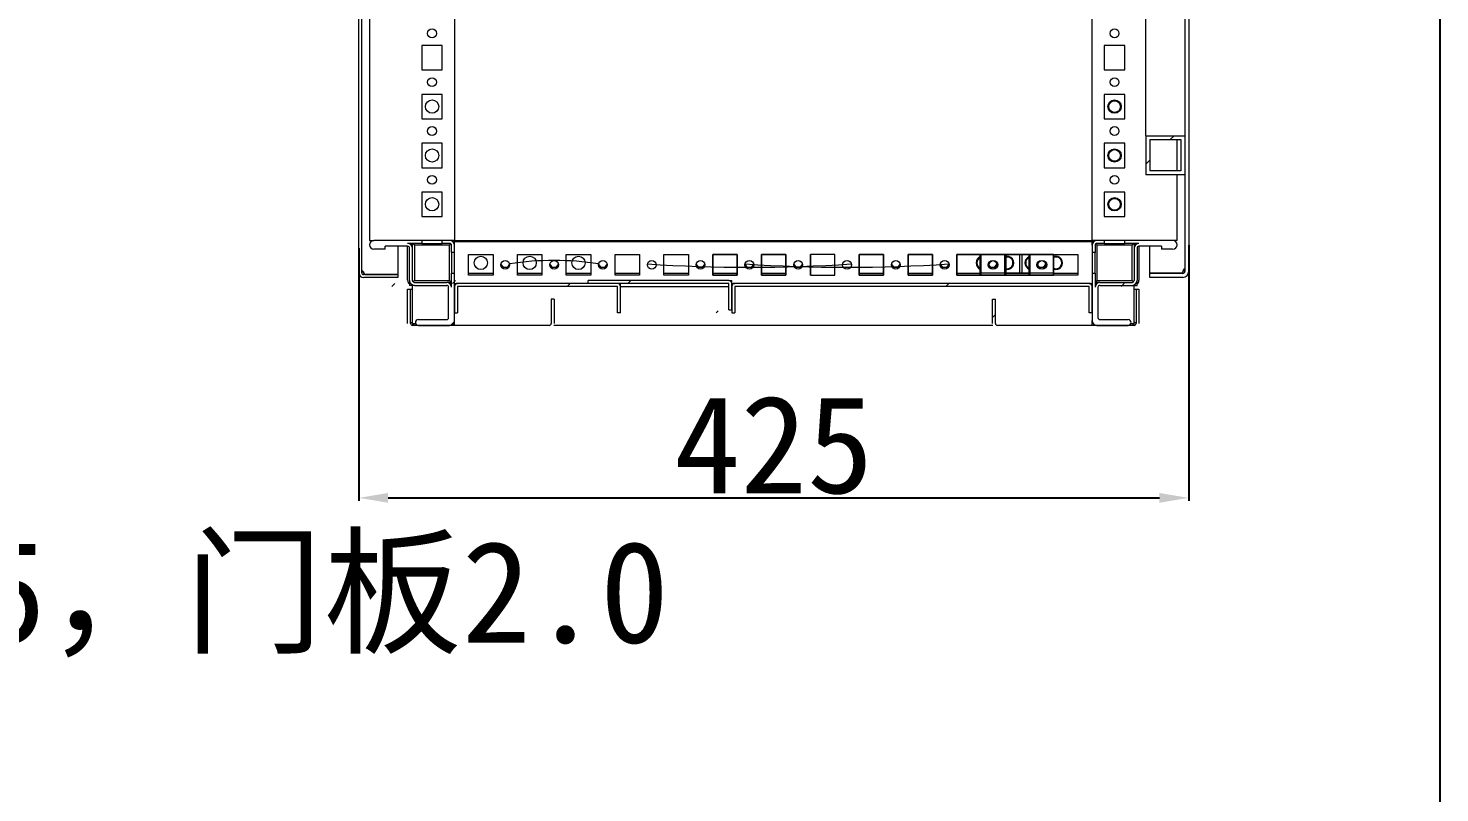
# Model space of a CAD drawing. Header units: millimetres. Extents: x 6893 to 19543, y -3475 to 6590.
# Drawn here: x 12563 to 13285, y -1901 to -1509 of the extents above; entities that cross this region are included whole.
import ezdxf

# ---------------------------------------------------------------- set-up
doc = ezdxf.new("R2010")
doc.units = ezdxf.units.MM
doc.linetypes.add('ACAD_ISO04W100', pattern=[30, 24, -3, 0, -3])
doc.layers.add('shixian', color=7, linetype='Continuous')
doc.layers.add('xuxian1', color=6, linetype='ACAD_ISO04W100')
doc.layers.add('注释层', color=3, linetype='Continuous', lineweight=0)
doc.layers.add('轮廓层', color=7, linetype='Continuous', lineweight=30)
doc.styles.get("Standard").update_dxf_attribs({"font": ''})
doc.styles.get('Standard').set_extended_font_data('SimSun')
doc.dimstyles.new('50#', dxfattribs={"dimtxt": 50, "dimasz": 15, "dimexe": 1.5, "dimexo": 3, "dimgap": 2, "dimtad": 1, "dimtoh": 1, "dimzin": 12, "dimdsep": 46, "dimtxsty": 'Standard', "dimcen": 20, "dimclrd": 3, "dimclre": 3, "dimclrt": 7, "dimadec": 0, "dimazin": 3, "dimtfac": 1, "dimtmove": 0, "dimatfit": 3, "dimfxl": 1, "dimarcsym": 0})
pattern_1 = [(45, (7457.315, -3125.73), (-44.9013, 44.9013), [])]

# ---------------------------------------------------------------- blocks, each defined once
blk = doc.blocks.new('图框1')
at = {"layer": 'xuxian1', "linetype": 'ByBlock'}
blk.add_line((333.583, 247.158), (333.583, 52.158), dxfattribs=at)
blk = doc.blocks.new('*D228')
at = {"layer": 'Defpoints', "color": 0, "transparency": 16777216}
for p in [(13156.97, -1617.52), (12731.97, -1619.12), (13156.97, -1749.87)]:
    blk.add_point(p, dxfattribs=at)
at = {"layer": '轮廓层', "color": 3, "lineweight": -2, "transparency": 16777216}
for p, q in [((12731.97, -1622.12), (12731.97, -1751.37)), ((13156.97, -1620.52), (13156.97, -1751.37)), ((12746.97, -1749.87), (13141.97, -1749.87))]:
    blk.add_line(p, q, dxfattribs=at)
at = {"layer": '轮廓层', "color": 3, "transparency": 16777216}
for points in [[(12746.97, -1747.37), (12746.97, -1752.37), (12731.97, -1749.87)], [(13141.97, -1752.37), (13141.97, -1747.37), (13156.97, -1749.87)]]:
    blk.add_solid(points, dxfattribs=at)
at = {"layer": '轮廓层', "color": 7, "transparency": 16777216, "insert": (12944.47, -1722.87), "char_height": 50, "attachment_point": 5}
blk.add_mtext('425', dxfattribs=at)

msp = doc.modelspace()

# ---------------------------------------------------------------- hatches: boundary and pattern name
at = {"linetype": 'Continuous', "lineweight": 0}
h = msp.add_hatch(dxfattribs=at)
h.set_pattern_fill('ANSI31', scale=20, style=0)
h.set_pattern_definition(pattern_1)
h.paths.add_polyline_path([(13154.9691, -1564.49), (13134.9691, -1564.49), (13134.9691, -1584.49), (13154.9691, -1584.49)], flags=0)
h.paths.add_polyline_path([(13136.9691, -1582.49), (13136.9691, -1566.49), (13152.9691, -1566.49), (13152.9691, -1582.49)], flags=0)
h = msp.add_hatch(dxfattribs=at)
h.set_pattern_fill('ANSI31', scale=20, style=0)
h.set_pattern_definition([(45, (7632.815, -3125.73), (-44.9013, 44.9013), [])])
edge = h.paths.add_edge_path(flags=0)
edge.add_arc((12762.4691, -1660.09), 1.5, 90, 270)
edge.add_line((12762.4691, -1661.59), (12778.4691, -1661.59))
edge.add_arc((12778.4691, -1659.09), 2.5, 270, 360)
edge.add_line((12780.9691, -1659.09), (12780.9691, -1634.84))
edge.add_line((12780.9691, -1634.84), (12779.4691, -1634.84))
edge.add_line((12779.4691, -1634.84), (12779.4691, -1642.09))
edge.add_arc((12776.9691, -1642.09), 2.5, 0, 90)
edge.add_line((12776.9691, -1639.59), (12760.4691, -1639.59))
edge.add_arc((12760.4691, -1638.59), 1, 180, 270, ccw=False)
edge.add_line((12759.4691, -1638.59), (12759.4691, -1622.09))
edge.add_arc((12756.9691, -1622.09), 2.5, 0, 90)
edge.add_line((12756.9691, -1619.59), (12764.2191, -1619.59))
edge.add_line((12764.2191, -1619.59), (12764.2191, -1618.09))
edge.add_line((12764.2191, -1618.09), (12739.7201, -1618.09))
edge.add_arc((12739.7201, -1620.34), 2.25, 90, 270)
edge.add_line((12739.7201, -1622.59), (12745.4691, -1622.59))
edge.add_line((12745.4691, -1622.59), (12745.4691, -1621.09))
edge.add_line((12745.4691, -1621.09), (12756.9691, -1621.09))
edge.add_arc((12756.9691, -1622.09), 1, 0, 90, ccw=False)
edge.add_line((12757.9691, -1622.09), (12757.9691, -1638.59))
edge.add_arc((12760.4691, -1638.59), 2.5, 180, 270)
edge.add_line((12760.4691, -1641.09), (12776.9691, -1641.09))
edge.add_arc((12776.9691, -1642.09), 1, 0, 90, ccw=False)
edge.add_line((12777.9691, -1642.09), (12777.9691, -1657.59))
edge.add_arc((12776.9691, -1657.59), 1, 270, 360, ccw=False)
edge.add_line((12776.9691, -1658.59), (12762.4691, -1658.59))
h = msp.add_hatch(dxfattribs=at)
h.set_pattern_fill('ANSI31', scale=20, style=0)
h.set_pattern_definition([(45, (7582.815, -3125.73), (-44.9013, 44.9013), [])])
edge = h.paths.add_edge_path(flags=0)
edge.add_line((12730.9691, -1641.6), (12730.9691, -1655.09))
edge.add_line((12730.9691, -1655.09), (12732.4691, -1655.09))
edge.add_line((12732.4691, -1655.09), (12732.4691, -1641.6))
edge.add_arc((12732.4791, -1641.6), 0.01, 90, 180, ccw=False)
edge.add_line((12732.4791, -1641.59), (12914.4591, -1641.59))
edge.add_arc((12914.4591, -1641.6), 0.01, 0, 90, ccw=False)
edge.add_line((12914.4691, -1641.6), (12914.4691, -1655.09))
edge.add_line((12914.4691, -1655.09), (12915.9691, -1655.09))
edge.add_line((12915.9691, -1655.09), (12915.9691, -1641.6))
edge.add_arc((12914.4591, -1641.6), 1.51, 0, 90)
edge.add_line((12914.4591, -1640.09), (12732.4791, -1640.09))
edge.add_arc((12732.4791, -1641.6), 1.51, 90, 180)
h = msp.add_hatch(dxfattribs=at)
h.set_pattern_fill('ANSI31', scale=20, style=0)
h.set_pattern_definition([(45, (7432.815, -3125.73), (-44.9013, 44.9013), [])])
edge = h.paths.add_edge_path(flags=0)
edge.add_line((12749.4691, -1638.59), (12749.4691, -1640.09))
edge.add_line((12749.4691, -1640.09), (12896.4591, -1640.09))
edge.add_arc((12896.4591, -1640.1), 0.01, 0, 90, ccw=False)
edge.add_line((12896.4691, -1640.1), (12896.4691, -1653.59))
edge.add_line((12896.4691, -1653.59), (12897.9691, -1653.59))
edge.add_line((12897.9691, -1653.59), (12897.9691, -1640.1))
edge.add_arc((12896.4591, -1640.1), 1.51, 0, 90)
edge.add_line((12896.4591, -1638.59), (12749.4691, -1638.59))
h = msp.add_hatch(dxfattribs=at)
h.set_pattern_fill('ANSI31', scale=20, style=0)
h.set_pattern_definition([(45, (7507.315, -3125.73), (-44.9013, 44.9013), [])])
edge = h.paths.add_edge_path(flags=0)
edge.add_line((12972.4691, -1641.6), (12972.4691, -1655.09))
edge.add_line((12972.4691, -1655.09), (12973.9691, -1655.09))
edge.add_line((12973.9691, -1655.09), (12973.9691, -1641.6))
edge.add_arc((12973.9791, -1641.6), 0.01, 90, 180, ccw=False)
edge.add_line((12973.9791, -1641.59), (13155.9591, -1641.59))
edge.add_arc((13155.9591, -1641.6), 0.01, 0, 90, ccw=False)
edge.add_line((13155.9691, -1641.6), (13155.9691, -1655.09))
edge.add_line((13155.9691, -1655.09), (13157.4691, -1655.09))
edge.add_line((13157.4691, -1655.09), (13157.4691, -1641.6))
edge.add_arc((13155.9591, -1641.6), 1.51, 0, 90)
edge.add_line((13155.9591, -1640.09), (12973.9791, -1640.09))
edge.add_arc((12973.9791, -1641.6), 1.51, 90, 180)
h = msp.add_hatch(dxfattribs=at)
h.set_pattern_fill('ANSI31', scale=20, style=0)
h.set_pattern_definition(pattern_1)
edge = h.paths.add_edge_path(flags=0)
edge.add_line((13131.4691, -1643.09), (13129.9691, -1643.09))
edge.add_line((13129.9691, -1643.09), (13129.9691, -1660.59))
edge.add_arc((13128.9691, -1660.59), 1, 270, 360, ccw=False)
edge.add_line((13128.9691, -1661.59), (13058.9691, -1661.59))
edge.add_arc((13058.9691, -1660.59), 1, 180, 270, ccw=False)
edge.add_line((13057.9691, -1660.59), (13057.9691, -1648.09))
edge.add_line((13057.9691, -1648.09), (13056.4691, -1648.09))
edge.add_line((13056.4691, -1648.09), (13056.4691, -1660.59))
edge.add_arc((13058.9691, -1660.59), 2.5, 180, 270)
edge.add_line((13058.9691, -1663.09), (13128.9691, -1663.09))
edge.add_arc((13128.9691, -1660.59), 2.5, 270, 360)
edge.add_line((13131.4691, -1660.59), (13131.4691, -1643.09))

# ---------------------------------------------------------------- linework, layer by layer
at = {"color": 7, "linetype": 'Continuous', "lineweight": 15}
for p, q in [((12731.9691, -1634.5901), (12731.9691, -164.59)), ((12733.4691, -1634.5901), (12733.4691, -164.59)), ((13154.9691, -164.99), (13154.9691, -1633.9901)), ((13156.9691, -164.99), (13156.9691, -1633.9901)), ((12780.9691, -206.09), (12780.9691, -1618.0901)), ((13107.4691, -1618.0901), (13107.4691, -206.09)), ((13134.9691, -1564.49), (13134.9691, -234.49)), ((12737.4701, -1484.09), (12737.4701, -1618.0901)), ((12774.7191, -1518.34), (12764.2191, -1518.34)), ((12764.2191, -1518.34), (12764.2191, -1530.8401)), ((12774.7191, -1530.8401), (12774.7191, -1518.34)), ((13124.2191, -1518.34), (13113.7191, -1518.34)), ((13113.7191, -1518.34), (13113.7191, -1530.8401)), ((13124.2191, -1530.8401), (13124.2191, -1518.34)), ((12764.2191, -1530.8401), (12774.7191, -1530.8401)), ((13113.7191, -1530.8401), (13124.2191, -1530.8401)), ((12774.7191, -1543.34), (12764.2191, -1543.34)), ((12764.2191, -1543.34), (12764.2191, -1555.84)), ((12774.7191, -1555.84), (12774.7191, -1543.34)), ((13124.2191, -1543.34), (13113.7191, -1543.34)), ((13113.7191, -1543.34), (13113.7191, -1555.84)), ((13124.2191, -1555.84), (13124.2191, -1543.34)), ((12764.2191, -1555.84), (12774.7191, -1555.84)), ((13113.7191, -1555.84), (13124.2191, -1555.84)), ((12774.7191, -1568.3401), (12764.2191, -1568.3401)), ((12764.2191, -1568.3401), (12764.2191, -1580.84)), ((12774.7191, -1580.84), (12774.7191, -1568.3401)), ((13124.2191, -1568.3401), (13113.7191, -1568.3401)), ((13113.7191, -1568.3401), (13113.7191, -1580.84)), ((13124.2191, -1580.84), (13124.2191, -1568.3401)), ((13134.9691, -1564.49), (13134.9691, -1584.4901)), ((13134.9691, -1564.49), (13154.9691, -1564.49)), ((13136.9691, -1566.4901), (13152.9691, -1566.4901)), ((13136.9691, -1566.4901), (13136.9691, -1582.49)), ((13150.9681, -1582.49), (13150.9681, -1566.4901)), ((13152.9691, -1566.4901), (13152.9691, -1582.49)), ((13154.9691, -1564.49), (13154.9691, -1584.4901)), ((12764.2191, -1580.84), (12774.7191, -1580.84)), ((13113.7191, -1580.84), (13124.2191, -1580.84)), ((13152.9691, -1582.49), (13136.9691, -1582.49)), ((13154.9691, -1584.4901), (13134.9691, -1584.4901)), ((13150.9681, -1618.0901), (13150.9681, -1584.4901)), ((12774.7191, -1593.3401), (12764.2191, -1593.3401)), ((12764.2191, -1593.3401), (12764.2191, -1605.84)), ((12774.7191, -1605.84), (12774.7191, -1593.3401)), ((13124.2191, -1593.3401), (13113.7191, -1593.3401)), ((13113.7191, -1593.3401), (13113.7191, -1605.84)), ((13124.2191, -1605.84), (13124.2191, -1593.3401)), ((12764.2191, -1605.84), (12774.7191, -1605.84)), ((13113.7191, -1605.84), (13124.2191, -1605.84)), ((12737.4701, -1618.0901), (12739.7201, -1618.0901)), ((12764.2191, -1618.0901), (12739.7201, -1618.0901)), ((12764.2191, -1618.0901), (12764.2191, -1619.5901)), ((12774.7191, -1618.0901), (12764.2191, -1618.0901)), ((12774.7191, -1619.5901), (12774.7191, -1618.0901)), ((12778.4691, -1618.0901), (12774.7191, -1618.0901)), ((12780.9691, -1618.0901), (12778.4691, -1618.0901)), ((12780.9691, -1618.0901), (12780.9691, -1618.59)), ((12780.9691, -1618.0901), (13107.4691, -1618.0901)), ((12780.9691, -1620.59), (12780.9691, -1618.59)), ((12780.9691, -1618.59), (13107.4691, -1618.59)), ((13107.4691, -1618.0901), (13107.4691, -1618.59)), ((13109.9691, -1618.0901), (13107.4691, -1618.0901)), ((13107.4691, -1620.59), (13107.4691, -1618.59)), ((13113.7191, -1618.0901), (13109.9691, -1618.0901)), ((13113.7191, -1618.0901), (13113.7191, -1619.5901)), ((13124.2191, -1618.0901), (13113.7191, -1618.0901)), ((13124.2191, -1619.5901), (13124.2191, -1618.0901)), ((13148.718, -1618.0901), (13124.2191, -1618.0901)), ((13150.9681, -1618.0901), (13148.718, -1618.0901)), ((12745.4691, -1622.5901), (12739.7201, -1622.5901)), ((12756.9691, -1621.0901), (12745.4691, -1621.0901)), ((12745.4691, -1622.5901), (12745.4691, -1621.0901)), ((12751.9691, -1621.0901), (12751.9691, -1634.4832)), ((12764.2191, -1619.5901), (12756.9691, -1619.5901)), ((12756.9691, -1638.4833), (12756.9691, -1621.0901)), ((12757.9691, -1619.5901), (12757.9691, -1619.7988)), ((12757.9691, -1638.59), (12757.9691, -1622.09)), ((12759.4691, -1622.09), (12759.4691, -1619.5901)), ((12760.4691, -1620.59), (12759.4691, -1619.5901)), ((12759.4691, -1638.59), (12759.4691, -1622.09)), ((12760.4691, -1620.59), (12760.4691, -1638.59)), ((12778.4691, -1620.59), (12760.4691, -1620.59)), ((12764.2191, -1619.5901), (12774.7191, -1619.5901)), ((12778.4691, -1619.5901), (12774.7191, -1619.5901)), ((12779.1762, -1619.883), (12778.4691, -1620.59)), ((12778.4691, -1638.59), (12778.4691, -1620.59)), ((12779.4691, -1624.3401), (12779.4691, -1620.59)), ((12780.9691, -1624.3401), (12779.4691, -1624.3401)), ((12779.4691, -1624.3401), (12779.4691, -1634.84)), ((12780.9691, -1624.3401), (12780.9691, -1620.59)), ((12780.9691, -1634.84), (12780.9691, -1624.3401)), ((12788.2191, -1625.34), (12800.7191, -1625.34)), ((12788.2191, -1635.8401), (12788.2191, -1625.34)), ((12800.7191, -1625.34), (12800.7191, -1635.8401)), ((12813.2191, -1625.34), (12825.7191, -1625.34)), ((12813.2191, -1635.8401), (12813.2191, -1625.34)), ((12813.2191, -1625.34), (12825.7191, -1625.34)), ((12813.2191, -1635.8401), (12813.2191, -1625.34)), ((12813.2191, -1625.34), (12825.7191, -1625.34)), ((12813.2191, -1635.8401), (12813.2191, -1625.34)), ((12813.2191, -1625.34), (12825.7191, -1625.34)), ((12813.2191, -1635.8401), (12813.2191, -1625.34)), ((12813.2191, -1625.34), (12825.7191, -1625.34)), ((12813.2191, -1635.8401), (12813.2191, -1625.34)), ((12825.7191, -1625.34), (12825.7191, -1635.8401)), ((12825.7191, -1625.34), (12825.7191, -1635.8401)), ((12825.7191, -1625.34), (12825.7191, -1635.8401)), ((12825.7191, -1625.34), (12825.7191, -1635.8401)), ((12825.7191, -1625.34), (12825.7191, -1635.8401)), ((12838.2191, -1625.34), (12850.7191, -1625.34)), ((12838.2191, -1635.8401), (12838.2191, -1625.34)), ((12838.2191, -1625.34), (12850.7191, -1625.34)), ((12838.2191, -1635.8401), (12838.2191, -1625.34)), ((12838.2191, -1625.34), (12850.7191, -1625.34)), ((12838.2191, -1635.8401), (12838.2191, -1625.34)), ((12838.2191, -1625.34), (12850.7191, -1625.34)), ((12838.2191, -1635.8401), (12838.2191, -1625.34)), ((12838.2191, -1625.34), (12850.7191, -1625.34)), ((12838.2191, -1635.8401), (12838.2191, -1625.34)), ((12850.7191, -1625.34), (12850.7191, -1635.8401)), ((12850.7191, -1625.34), (12850.7191, -1635.8401)), ((12850.7191, -1625.34), (12850.7191, -1635.8401)), ((12850.7191, -1625.34), (12850.7191, -1635.8401)), ((12850.7191, -1625.34), (12850.7191, -1635.8401)), ((12863.2191, -1625.34), (12875.7191, -1625.34)), ((12863.2191, -1635.8401), (12863.2191, -1625.34)), ((12875.7191, -1625.34), (12875.7191, -1635.8401)), ((12888.2191, -1625.34), (12900.7191, -1625.34)), ((12888.2191, -1635.8401), (12888.2191, -1625.34)), ((12900.7191, -1625.34), (12900.7191, -1635.8401)), ((12913.2191, -1625.34), (12925.7191, -1625.34)), ((12913.2191, -1635.8401), (12913.2191, -1625.34)), ((12913.2191, -1625.34), (12925.7191, -1625.34)), ((12913.2191, -1635.8401), (12913.2191, -1625.34)), ((12913.2191, -1625.3401), (12913.2191, -1635.8401)), ((12925.7191, -1625.3401), (12913.2191, -1625.3401)), ((12913.2191, -1625.3401), (12913.2191, -1635.8401)), ((12925.7191, -1625.3401), (12913.2191, -1625.3401)), ((12913.2191, -1625.3401), (12913.2191, -1635.8401)), ((12925.7191, -1625.3401), (12913.2191, -1625.3401)), ((12925.7191, -1625.34), (12925.7191, -1635.8401)), ((12925.7191, -1625.34), (12925.7191, -1635.8401)), ((12925.7191, -1625.34), (12925.7191, -1635.8401)), ((12925.7191, -1635.8401), (12925.7191, -1625.3401)), ((12925.7191, -1635.8401), (12925.7191, -1625.3401)), ((12925.7191, -1635.8401), (12925.7191, -1625.3401)), ((12938.2191, -1625.34), (12950.7191, -1625.34)), ((12938.2191, -1635.8401), (12938.2191, -1625.34)), ((12938.2191, -1635.8401), (12938.2191, -1625.34)), ((12938.2191, -1625.3401), (12938.2191, -1635.8401)), ((12950.7191, -1625.3401), (12938.2191, -1625.3401)), ((12950.7191, -1625.34), (12950.7191, -1635.8401)), ((12950.7191, -1635.8401), (12950.7191, -1625.3401)), ((12963.2191, -1635.8401), (12963.2191, -1625.34)), ((12963.2191, -1625.3401), (12963.2191, -1635.8401)), ((12975.7191, -1625.3401), (12963.2191, -1625.3401)), ((12963.2191, -1625.3401), (12963.2191, -1635.8401)), ((12975.7191, -1625.3401), (12963.2191, -1625.3401)), ((12975.7191, -1635.8401), (12975.7191, -1625.3401)), ((12975.7191, -1635.8401), (12975.7191, -1625.3401)), ((12988.2191, -1625.34), (13000.7191, -1625.34)), ((12988.2191, -1635.8401), (12988.2191, -1625.34)), ((12988.2191, -1625.3401), (12988.2191, -1635.8401)), ((13000.7191, -1625.3401), (12988.2191, -1625.3401)), ((12988.2191, -1625.3401), (12988.2191, -1635.8401)), ((13000.7191, -1625.3401), (12988.2191, -1625.3401)), ((12988.2191, -1625.3401), (12988.2191, -1635.8401)), ((13000.7191, -1625.3401), (12988.2191, -1625.3401)), ((12988.2191, -1625.3401), (12988.2191, -1635.8401)), ((13000.7191, -1625.3401), (12988.2191, -1625.3401)), ((13000.7191, -1625.34), (13000.7191, -1635.8401)), ((13000.7191, -1625.34), (13000.7191, -1635.8401)), ((13000.7191, -1635.8401), (13000.7191, -1625.3401)), ((13000.7191, -1635.8401), (13000.7191, -1625.3401)), ((13000.7191, -1635.8401), (13000.7191, -1625.3401)), ((13000.7191, -1635.8401), (13000.7191, -1625.3401)), ((13013.2191, -1625.34), (13025.7191, -1625.34)), ((13013.2191, -1635.8401), (13013.2191, -1625.34)), ((13013.2191, -1625.3401), (13013.2191, -1635.8401)), ((13025.7191, -1625.3401), (13013.2191, -1625.3401)), ((13013.2191, -1625.3401), (13013.2191, -1635.8401)), ((13025.7191, -1625.3401), (13013.2191, -1625.3401)), ((13013.2191, -1625.3401), (13013.2191, -1635.8401)), ((13025.7191, -1625.3401), (13013.2191, -1625.3401)), ((13025.7191, -1625.34), (13025.7191, -1635.8401)), ((13025.7191, -1625.34), (13025.7191, -1635.8401)), ((13025.7191, -1635.8401), (13025.7191, -1625.3401)), ((13025.7191, -1635.8401), (13025.7191, -1625.3401)), ((13025.7191, -1635.8401), (13025.7191, -1625.3401)), ((13038.2191, -1625.34), (13050.2191, -1625.34)), ((13038.2191, -1635.8401), (13038.2191, -1625.34)), ((13038.2191, -1635.8401), (13038.2191, -1625.34)), ((13038.2191, -1625.3401), (13038.2191, -1635.8401)), ((13050.7191, -1625.3401), (13038.2191, -1625.3401)), ((13038.2191, -1625.3401), (13038.2191, -1635.8401)), ((13050.2191, -1625.3401), (13038.2191, -1625.3401)), ((13038.2191, -1625.3401), (13038.2191, -1635.8401)), ((13050.7191, -1625.3401), (13038.2191, -1625.3401)), ((13038.2191, -1625.3401), (13038.2191, -1635.8401)), ((13050.2191, -1625.3401), (13038.2191, -1625.3401)), ((13050.2191, -1625.34), (13050.2191, -1635.8401)), ((13087.7191, -1625.34), (13050.2191, -1625.34)), ((13050.2191, -1625.34), (13050.2191, -1635.8401)), ((13050.2191, -1635.8401), (13050.2191, -1625.3401)), ((13050.2191, -1635.8401), (13050.2191, -1625.3401)), ((13050.2191, -1635.8401), (13050.2191, -1625.3401)), ((13050.2191, -1625.3401), (13087.7191, -1625.3401)), ((13050.7191, -1635.8401), (13050.7191, -1625.3401)), ((13050.7191, -1635.8401), (13050.7191, -1625.3401)), ((13050.7191, -1635.8401), (13050.7191, -1625.3401)), ((13062.7191, -1625.34), (13075.2191, -1625.34)), ((13062.7191, -1635.8401), (13062.7191, -1625.34)), ((13062.7191, -1625.34), (13075.2191, -1625.34)), ((13062.7191, -1635.8401), (13062.7191, -1625.34)), ((13062.7191, -1625.3401), (13062.7191, -1635.8401)), ((13062.7191, -1625.3401), (13062.7191, -1635.8401)), ((13075.2191, -1625.3401), (13062.7191, -1625.3401)), ((13062.7191, -1625.3401), (13062.7191, -1635.8401)), ((13062.7191, -1625.3401), (13062.7191, -1635.8401)), ((13075.2191, -1625.3401), (13062.7191, -1625.3401)), ((13063.2191, -1625.3401), (13063.2191, -1635.8401)), ((13075.7191, -1625.3401), (13063.2191, -1625.3401)), ((13070.4691, -1634.84), (13070.4691, -1625.34)), ((13071.4691, -1625.34), (13071.4691, -1634.84)), ((13075.2191, -1625.34), (13075.2191, -1635.8401)), ((13075.2191, -1625.34), (13075.2191, -1635.8401)), ((13075.2191, -1635.8401), (13075.2191, -1625.3401)), ((13075.2191, -1635.8401), (13075.2191, -1625.3401)), ((13075.7191, -1635.8401), (13075.7191, -1625.3401)), ((13087.7191, -1625.34), (13100.2191, -1625.34)), ((13087.7191, -1635.8401), (13087.7191, -1625.34)), ((13087.7191, -1635.8401), (13087.7191, -1625.34)), ((13087.7191, -1625.3401), (13087.7191, -1635.8401)), ((13087.7191, -1625.3401), (13087.7191, -1635.8401)), ((13100.2191, -1625.34), (13100.2191, -1635.8401)), ((13107.4691, -1620.59), (13107.4691, -1624.3401)), ((13108.9691, -1624.3401), (13107.4691, -1624.3401)), ((13107.4691, -1624.3401), (13107.4691, -1634.84)), ((13108.9691, -1620.59), (13108.9691, -1624.3401)), ((13108.9691, -1634.84), (13108.9691, -1624.3401)), ((13109.9691, -1620.59), (13109.262, -1619.883)), ((13113.7191, -1619.5901), (13109.9691, -1619.5901)), ((13127.9691, -1620.59), (13109.9691, -1620.59)), ((13109.9691, -1620.59), (13109.9691, -1638.59)), ((13113.7191, -1619.5901), (13124.2191, -1619.5901)), ((13131.4691, -1619.5901), (13124.2191, -1619.5901)), ((13128.9691, -1619.5901), (13127.9691, -1620.59)), ((13127.9691, -1638.59), (13127.9691, -1620.59)), ((13128.9691, -1619.5901), (13128.9691, -1622.09)), ((13128.9691, -1622.09), (13128.9691, -1638.59)), ((13130.4691, -1619.7988), (13130.4691, -1619.5901)), ((13130.4691, -1622.09), (13130.4691, -1638.59)), ((13142.9691, -1621.0901), (13131.4691, -1621.0901)), ((13131.4691, -1621.0901), (13131.4691, -1638.4833)), ((13136.9691, -1633.8833), (13136.9691, -1621.0901)), ((13142.9691, -1621.0901), (13142.9691, -1622.5901)), ((13148.718, -1622.5901), (13142.9691, -1622.5901)), ((13054.3532, -1630.3553), (13054.453, -1629.591)), ((13079.3532, -1630.3553), (13079.453, -1629.591)), ((13079.3532, -1630.3553), (13079.453, -1629.591)), ((12751.9691, -1635.59), (12734.4691, -1635.59)), ((12751.9691, -1637.09), (12734.4691, -1637.09)), ((12734.6889, -1635.0463), (12734.6889, -1634.9447)), ((12734.6889, -1635.0463), (12734.6889, -1635.6368)), ((12735.0464, -1635.4833), (12742.8058, -1635.4833)), ((12742.8058, -1635.59), (12742.8058, -1635.4833)), ((12742.8058, -1635.4833), (12751.9691, -1635.4833)), ((12751.9691, -1634.4832), (12751.9691, -1635.4833)), ((12751.9691, -1635.59), (12751.9691, -1635.4833)), ((12751.9691, -1635.59), (12751.9691, -1637.09)), ((12757.9691, -1638.59), (12757.9691, -1641.0901)), ((12760.4691, -1638.59), (12759.762, -1639.2972)), ((12760.4691, -1638.59), (12778.4691, -1638.59)), ((12760.4691, -1639.5901), (12776.9691, -1639.5901)), ((12779.4691, -1639.5901), (12776.9691, -1639.5901)), ((12779.4691, -1639.5901), (12778.4691, -1638.59)), ((12779.4691, -1642.09), (12779.4691, -1634.84)), ((12779.4691, -1634.84), (12780.9691, -1634.84)), ((12780.9691, -1659.0901), (12780.9691, -1634.84)), ((12780.9691, -1640.09), (12782.4791, -1640.09)), ((12864.4591, -1640.09), (12782.4791, -1640.09)), ((12788.2191, -1634.84), (12800.7191, -1634.84)), ((12800.7191, -1635.8401), (12788.2191, -1635.8401)), ((12813.2191, -1634.84), (12825.7191, -1634.84)), ((12813.2191, -1634.84), (12825.7191, -1634.84)), ((12813.2191, -1634.84), (12825.7191, -1634.84)), ((12813.2191, -1634.84), (12825.7191, -1634.84)), ((12813.2191, -1634.84), (12825.7191, -1634.84)), ((12825.7191, -1635.8401), (12813.2191, -1635.8401)), ((12825.7191, -1635.8401), (12813.2191, -1635.8401)), ((12825.7191, -1635.8401), (12813.2191, -1635.8401)), ((12825.7191, -1635.8401), (12813.2191, -1635.8401)), ((12825.7191, -1635.8401), (12813.2191, -1635.8401)), ((12838.2191, -1634.84), (12850.7191, -1634.84)), ((12838.2191, -1634.84), (12850.7191, -1634.84)), ((12838.2191, -1634.84), (12850.7191, -1634.84)), ((12838.2191, -1634.84), (12850.7191, -1634.84)), ((12838.2191, -1634.84), (12850.7191, -1634.84)), ((12850.7191, -1635.8401), (12838.2191, -1635.8401)), ((12850.7191, -1635.8401), (12838.2191, -1635.8401)), ((12850.7191, -1635.8401), (12838.2191, -1635.8401)), ((12850.7191, -1635.8401), (12838.2191, -1635.8401)), ((12850.7191, -1635.8401), (12838.2191, -1635.8401)), ((12849.4691, -1640.09), (12849.4691, -1638.59)), ((12921.4591, -1638.59), (12849.4691, -1638.59)), ((12921.4591, -1640.09), (12849.4691, -1640.09)), ((12863.2191, -1634.84), (12875.7191, -1634.84)), ((12875.7191, -1635.8401), (12863.2191, -1635.8401)), ((12865.9691, -1641.59), (12865.9691, -1640.09)), ((12888.2191, -1634.84), (12900.7191, -1634.84)), ((12900.7191, -1635.8401), (12888.2191, -1635.8401)), ((12913.2191, -1634.84), (12925.7191, -1634.84)), ((12913.2191, -1634.84), (12925.7191, -1634.84)), ((12913.2191, -1635.8401), (12925.7191, -1635.8401)), ((12913.2191, -1635.8401), (12925.7191, -1635.8401)), ((12913.2191, -1635.8401), (12925.7191, -1635.8401)), ((12925.7191, -1635.8401), (12913.2191, -1635.8401)), ((12925.7191, -1635.8401), (12913.2191, -1635.8401)), ((12921.4591, -1638.59), (12922.9691, -1638.59)), ((12921.4691, -1653.59), (12921.4691, -1640.1)), ((12922.9691, -1640.09), (12922.9691, -1638.59)), ((12922.9691, -1640.09), (12922.9691, -1640.09)), ((12922.9691, -1640.09), (12924.4791, -1640.09)), ((12922.9691, -1653.59), (12922.9691, -1640.1)), ((13105.9591, -1640.09), (12924.4791, -1640.09)), ((12938.2191, -1634.84), (12950.7191, -1634.84)), ((12950.7191, -1635.8401), (12938.2191, -1635.8401)), ((12938.2191, -1635.8401), (12950.7191, -1635.8401)), ((12963.2191, -1635.8401), (12975.7191, -1635.8401)), ((12963.2191, -1635.8401), (12975.7191, -1635.8401)), ((12988.2191, -1634.84), (13000.7191, -1634.84)), ((13000.7191, -1635.8401), (12988.2191, -1635.8401)), ((12988.2191, -1635.8401), (13000.7191, -1635.8401)), ((12988.2191, -1635.8401), (13000.7191, -1635.8401)), ((12988.2191, -1635.8401), (13000.7191, -1635.8401)), ((12988.2191, -1635.8401), (13000.7191, -1635.8401)), ((13013.2191, -1634.84), (13025.7191, -1634.84)), ((13025.7191, -1635.8401), (13013.2191, -1635.8401)), ((13013.2191, -1635.8401), (13025.7191, -1635.8401)), ((13013.2191, -1635.8401), (13025.7191, -1635.8401)), ((13013.2191, -1635.8401), (13025.7191, -1635.8401)), ((13038.2191, -1634.84), (13050.2191, -1634.84)), ((13050.2191, -1635.8401), (13038.2191, -1635.8401)), ((13038.2191, -1635.8401), (13050.7191, -1635.8401)), ((13038.2191, -1635.8401), (13050.2191, -1635.8401)), ((13038.2191, -1635.8401), (13050.7191, -1635.8401)), ((13038.2191, -1635.8401), (13050.2191, -1635.8401)), ((13087.7191, -1634.84), (13050.2191, -1634.84)), ((13050.2191, -1635.8401), (13087.7191, -1635.8401)), ((13087.7191, -1635.8401), (13050.2191, -1635.8401)), ((13062.7191, -1634.84), (13075.2191, -1634.84)), ((13062.7191, -1634.84), (13075.2191, -1634.84)), ((13075.2191, -1635.8401), (13062.7191, -1635.8401)), ((13075.2191, -1635.8401), (13062.7191, -1635.8401)), ((13062.7191, -1635.8401), (13075.2191, -1635.8401)), ((13062.7191, -1635.8401), (13075.2191, -1635.8401)), ((13063.2191, -1635.8401), (13075.7191, -1635.8401)), ((13087.7191, -1634.84), (13100.2191, -1634.84)), ((13100.2191, -1635.8401), (13087.7191, -1635.8401)), ((13105.9591, -1640.09), (13107.4691, -1640.09)), ((13107.4691, -1634.84), (13107.4691, -1659.0901)), ((13107.4691, -1634.84), (13108.9691, -1634.84)), ((13108.9691, -1634.84), (13108.9691, -1642.09)), ((13109.9691, -1638.59), (13108.9691, -1639.5901)), ((13111.4691, -1639.5901), (13108.9691, -1639.5901)), ((13109.9691, -1638.59), (13127.9691, -1638.59)), ((13111.4691, -1639.5901), (13127.9691, -1639.5901)), ((13128.6762, -1639.2972), (13127.9691, -1638.59)), ((13130.4691, -1641.0901), (13130.4691, -1638.59)), ((13136.9691, -1634.8833), (13136.9691, -1633.8833)), ((13136.9691, -1634.99), (13136.9691, -1634.8833)), ((13145.5341, -1634.8833), (13136.9691, -1634.8833)), ((13136.9691, -1636.99), (13136.9691, -1634.99)), ((13153.9691, -1634.99), (13136.9691, -1634.99)), ((13153.9691, -1636.99), (13136.9691, -1636.99)), ((13145.5341, -1634.99), (13145.5341, -1634.8833)), ((13153.3918, -1634.8833), (13145.5341, -1634.8833)), ((13153.9691, -1633.8833), (13153.8356, -1634.9447)), ((12756.9691, -1643.09), (12758.4691, -1643.09)), ((12756.9691, -1660.5901), (12756.9691, -1643.09)), ((12760.4691, -1641.0901), (12757.9691, -1641.0901)), ((12758.4691, -1660.5901), (12758.4691, -1643.09)), ((12758.4691, -1643.09), (12759.4691, -1643.09)), ((12759.4691, -1660.5901), (12759.4691, -1641.0901)), ((12760.4691, -1641.0901), (12776.9691, -1641.0901)), ((12777.9691, -1657.5901), (12777.9691, -1642.09)), ((12779.4691, -1641.0901), (12779.2604, -1641.0901)), ((12780.9691, -1641.59), (12780.9691, -1641.59)), ((12780.9691, -1641.6), (12780.9691, -1655.09)), ((12782.4691, -1641.6), (12782.4691, -1655.09)), ((12864.4591, -1641.59), (12782.4791, -1641.59)), ((12864.4691, -1655.09), (12864.4691, -1641.6)), ((12865.9691, -1641.59), (12865.9691, -1641.59)), ((12865.9691, -1641.59), (12921.4691, -1641.59)), ((12865.9691, -1655.09), (12865.9691, -1641.6)), ((12922.9691, -1641.59), (12922.9691, -1641.59)), ((12922.9691, -1641.6), (12922.9691, -1655.09)), ((12924.4691, -1641.6), (12924.4691, -1655.09)), ((13105.9591, -1641.59), (12924.4791, -1641.59)), ((13105.9691, -1655.09), (13105.9691, -1641.6)), ((13107.4691, -1655.09), (13107.4691, -1641.6)), ((13108.9691, -1641.0901), (13109.1778, -1641.0901)), ((13110.4691, -1642.09), (13110.4691, -1657.5901)), ((13111.4691, -1641.0901), (13127.9691, -1641.0901)), ((13127.9691, -1641.0901), (13130.4691, -1641.0901)), ((13128.9691, -1660.5901), (13128.9691, -1641.0901)), ((13128.9691, -1643.09), (13129.9691, -1643.09)), ((13129.9691, -1643.09), (13131.4691, -1643.09)), ((13129.9691, -1643.09), (13129.9691, -1660.5901)), ((13131.4691, -1643.09), (13131.4691, -1660.5901)), ((12780.9691, -1655.09), (12782.4691, -1655.09)), ((12830.4691, -1648.09), (12830.4691, -1660.5901)), ((12831.9691, -1648.09), (12830.4691, -1648.09)), ((12831.9691, -1648.09), (12831.9691, -1660.5901)), ((12865.9691, -1655.09), (12864.4691, -1655.09)), ((12921.4691, -1653.59), (12922.9691, -1653.59)), ((12922.9691, -1655.09), (12924.4691, -1655.09)), ((13056.4691, -1660.5901), (13056.4691, -1648.09)), ((13056.4691, -1648.09), (13057.9691, -1648.09)), ((13057.9691, -1660.5901), (13057.9691, -1648.09)), ((13107.4691, -1655.09), (13105.9691, -1655.09)), ((12758.6426, -1660.3703), (12758.5819, -1660.3703)), ((12759.4691, -1660.5901), (12761.0549, -1660.5901)), ((12759.4691, -1660.5901), (12760.4691, -1661.59)), ((12829.4691, -1661.59), (12759.4691, -1661.59)), ((12759.6889, -1661.5055), (12759.6889, -1660.8098)), ((12762.4691, -1658.59), (12776.9691, -1658.59)), ((12762.4691, -1661.59), (12778.4691, -1661.59)), ((12780.9691, -1661.59), (12780.9691, -1659.0901)), ((13056.6778, -1661.59), (12831.7604, -1661.59)), ((13128.9691, -1661.59), (13058.9691, -1661.59)), ((13107.4691, -1661.59), (13107.4691, -1659.0901)), ((13109.9691, -1661.59), (13125.9691, -1661.59)), ((13111.4691, -1658.59), (13125.9691, -1658.59)), ((13127.3833, -1660.5901), (13128.9691, -1660.5901)), ((13127.9691, -1661.59), (13128.9691, -1660.5901)), ((13128.7493, -1660.8098), (13128.7493, -1661.5055)), ((13129.8563, -1660.3703), (13129.7955, -1660.3703))]:
    msp.add_line(p, q, dxfattribs=at)
at = {"color": 7, "linetype": 'Continuous', "lineweight": 15, "flags": 128}
for points in [[(13054.6189, -1630.8703), (13054.8227, -1630.1496), (13054.8263, -1629.0526)], [(13079.6188, -1630.8703), (13079.8227, -1630.1496), (13079.8263, -1629.0526)], [(13079.6189, -1630.8703), (13079.8227, -1630.1496), (13079.8263, -1629.0526)]]:
    msp.add_lwpolyline(points, dxfattribs=at)
at = {"color": 7, "linetype": 'Continuous', "lineweight": 15}
for centre, radius in [((12769.4691, -1512.09), 2.25), ((13118.9691, -1512.09), 2.25), ((12769.4691, -1537.09), 2.25), ((13118.9691, -1537.09), 2.25), ((12769.4691, -1549.59), 3.4), ((13118.9691, -1549.59), 3.4), ((13118.9691, -1549.59), 2.9839), ((12769.4691, -1562.09), 2.25), ((13118.9691, -1562.09), 2.25), ((12769.4691, -1574.59), 3.4), ((13118.9691, -1574.59), 3.4), ((13118.9691, -1574.59), 2.9839), ((12769.4691, -1587.09), 2.25), ((13118.9691, -1587.09), 2.25), ((12769.4691, -1599.59), 3.4), ((13118.9691, -1599.59), 3.4), ((13118.9691, -1599.59), 2.9839), ((12794.4691, -1629.59), 3.4), ((12819.4691, -1629.59), 3.4), ((12844.4691, -1629.59), 3.4), ((12806.9691, -1630.59), 2.25), ((12831.9691, -1630.59), 2.25), ((12831.9691, -1630.59), 2.25), ((12831.9691, -1630.59), 2.25), ((12831.9691, -1630.59), 2.25), ((12831.9691, -1630.59), 2.25), ((12856.9691, -1630.59), 2.25), ((12856.9691, -1630.59), 2.25), ((12856.9691, -1630.59), 2.25), ((12856.9691, -1630.59), 2.25), ((12856.9691, -1630.59), 2.25), ((12881.9691, -1630.59), 2.25), ((12906.9691, -1630.59), 2.25), ((12931.9691, -1630.59), 2.25), ((12931.9691, -1630.59), 2.25), ((12931.9691, -1630.59), 2.25), ((12931.9691, -1630.5901), 2.25), ((12931.9691, -1630.5901), 2.25), ((12931.9691, -1630.5901), 2.25), ((12956.9691, -1630.59), 2.25), ((12956.9691, -1630.5901), 2.25), ((12981.9691, -1630.59), 2.25), ((12981.9691, -1630.5901), 2.25), ((12981.9691, -1630.5901), 2.25), ((13006.9691, -1630.59), 2.25), ((13006.9691, -1630.59), 2.25), ((13006.9691, -1630.5901), 2.25), ((13006.9691, -1630.5901), 2.25), ((13006.9691, -1630.5901), 2.25), ((13006.9691, -1630.5901), 2.25), ((13031.9691, -1630.59), 2.25), ((13031.9691, -1630.59), 2.25), ((13031.9691, -1630.5901), 2.25), ((13031.9691, -1630.5901), 2.25), ((13031.9691, -1630.5901), 2.25), ((13056.4691, -1630.59), 2.25), ((13056.4691, -1630.59), 2.25), ((13056.4691, -1630.5901), 2.25), ((13056.4691, -1630.5901), 2.25), ((13056.4691, -1630.5901), 2.25), ((13056.9691, -1630.5901), 2.25), ((13056.9691, -1630.5901), 2.25), ((13056.9691, -1630.5901), 2.25), ((13081.4691, -1630.59), 2.25), ((13081.4691, -1630.59), 2.25), ((13081.4691, -1630.5901), 2.25), ((13081.4691, -1630.5901), 2.25), ((13081.9691, -1630.59), 2.25), ((13081.9691, -1630.5901), 2.25)]:
    msp.add_circle(centre, radius, dxfattribs=at)
for centre, radius, start, end in [((12739.7201, -1620.34), 2.25, 90, 270), ((12778.4691, -1620.59), 2.5, 0, 90), ((13109.9691, -1620.59), 2.5, 90, 180), ((13148.7181, -1620.34), 2.25, 270, 90), ((12756.9691, -1622.09), 2.5, 0, 90), ((12756.9691, -1622.09), 1, 0, 90), ((12778.4691, -1620.59), 1, 0, 90), ((13063.9691, -1629.59), 3.4, 248.4294217, 111.5705783), ((13088.9691, -1629.59), 3.4, 248.4294217, 111.5705783), ((13088.9691, -1629.59), 3.4, 248.4294217, 111.5705783), ((13109.9691, -1620.59), 1, 90, 180), ((13131.4691, -1622.09), 2.5, 90, 180), ((13131.4691, -1622.09), 1, 90, 180), ((12806.9691, -1629.59), 2.25, 192.8395884, 347.1604116), ((12831.9691, -1777.8223), 149.4823, 81.2242061, 98.7757939), ((12831.9691, -1777.8223), 149.4823, 81.2242061, 98.7757939), ((12831.9691, -1629.59), 2.25, 192.8395884, 347.1604116), ((12831.9691, -1629.59), 2.25, 192.8395915, 347.1604084), ((12831.9691, -1629.59), 2.25, 192.8395884, 347.1604116), ((12831.9691, -1629.59), 2.25, 192.8395884, 347.1604116), ((12831.9691, -1629.59), 2.25, 192.8395884, 347.1604116), ((12856.9691, -1629.59), 2.25, 192.8395651, 347.1604356), ((12856.9691, -1629.59), 2.25, 192.8395884, 347.1604116), ((12856.9691, -1629.59), 2.25, 192.8395878, 347.1604122), ((12931.9691, -852.626), 779.214, 266.1593071, 273.8406929), ((12906.9691, -1629.59), 2.25, 192.8396047, 347.1603949), ((12981.9691, -852.626), 779.214, 266.1593071, 273.8406929), ((12931.9691, -1629.59), 2.25, 192.8396047, 347.1603949), ((12931.9691, -1629.59), 2.25, 192.8396262, 347.1603729), ((12956.9691, -1629.59), 2.25, 192.8396262, 347.1603729), ((13006.9691, -1629.59), 2.25, 192.8396047, 347.1603949), ((13031.9691, -1629.59), 2.25, 192.8396262, 347.1603729), ((13051.4691, -1629.59), 3.4, 111.5705783, 180), ((13051.4691, -1629.59), 3.4, 180, 248.4294217), ((13051.4691, -1629.59), 2.9839, 114.765829, 180), ((13051.4691, -1629.59), 2.9839, 180, 245.234171), ((13056.4691, -1629.59), 2.25, 192.8395391, 347.160462), ((13056.4691, -1629.59), 2.25, 192.8395259, 347.1604753), ((13063.9691, -1629.59), 2.9839, 245.234171, 114.765829), ((13076.4691, -1629.59), 3.4, 111.5705783, 180), ((13076.4691, -1629.59), 3.4, 111.5705783, 180), ((13076.4691, -1629.59), 3.4, 180, 248.4294217), ((13076.4691, -1629.59), 3.4, 180, 248.4294217), ((13076.4691, -1629.59), 2.9839, 114.765829, 180), ((13076.4691, -1629.59), 2.9839, 114.765829, 180), ((13076.4691, -1629.59), 2.9839, 180, 245.234171), ((13076.4691, -1629.59), 2.9839, 180, 245.234171), ((13081.4691, -1629.59), 2.25, 192.8395884, 347.1604116), ((13081.4691, -1629.59), 2.25, 192.8395884, 347.1604116), ((13088.9691, -1629.59), 2.9839, 245.234171, 114.765829), ((13088.9691, -1629.59), 2.9839, 245.234171, 114.765829), ((12734.4691, -1634.59), 2.5, 180, 270), ((12734.4691, -1634.59), 1, 180, 270), ((12759.4691, -1638.4833), 2.5, 180, 233.1301024), ((12760.4691, -1638.59), 2.5, 180, 270), ((12760.4691, -1638.59), 1, 180, 270), ((12776.9691, -1642.09), 2.5, 0, 90), ((12782.4791, -1641.6), 1.51, 90, 180), ((12864.4591, -1641.6), 1.51, 0, 90), ((12921.4591, -1640.1), 1.51, 0, 90), ((12921.4591, -1640.1), 0.01, 0, 90), ((12924.4791, -1641.6), 1.51, 90, 180), ((13105.9591, -1641.6), 1.51, 0, 90), ((13111.4691, -1642.09), 2.5, 90, 180), ((13127.9691, -1638.59), 1, 270, 0), ((13127.9691, -1638.59), 2.5, 270, 0), ((13128.9691, -1638.4833), 2.5, 306.8698976, 0), ((13153.9691, -1633.99), 1, 270, 0), ((13153.9691, -1633.99), 3, 270, 0), ((12776.9691, -1642.09), 1, 0, 90), ((12782.4791, -1641.6), 0.01, 90, 180), ((12864.4591, -1641.6), 0.01, 0, 90), ((12924.4791, -1641.6), 0.01, 90, 180), ((13105.9591, -1641.6), 0.01, 0, 90), ((13111.4691, -1642.09), 1, 90, 180), ((12759.4691, -1660.59), 1, 180, 270), ((12762.4691, -1660.09), 1.5, 90, 270), ((12776.9691, -1657.59), 1, 270, 0), ((12778.4691, -1659.09), 2.5, 270, 0), ((12829.4691, -1660.59), 1, 270, 0), ((13058.9691, -1660.59), 1, 180, 270), ((13109.9691, -1659.09), 2.5, 180, 270), ((13111.4691, -1657.59), 1, 180, 270), ((13125.9691, -1660.09), 1.5, 270, 90), ((13128.9691, -1660.59), 1, 270, 0)]:
    msp.add_arc(centre, radius, start, end, dxfattribs=at)
for points, knots in [([(13154.9691, -1633.8833), (13154.9671, -1633.6875), (13154.9643, -1633.4099), (13154.9329, -1633.0777), (13154.8837, -1632.9153), (13154.8053, -1632.8158), (13154.7, -1632.7799), (13154.578, -1632.7971), (13154.4406, -1632.8743), (13154.2742, -1633.0411), (13154.0709, -1633.3793), (13154.0082, -1633.6895), (13153.9691, -1633.8833)], [0, 0, 0, 0, 0.21022652, 0.29818302, 0.37193612, 0.43174209, 0.49183571, 0.54684472, 0.59757546, 0.67557772, 0.79745021, 1, 1, 1, 1]), ([(13155.017, -1633.0077), (13154.8271, -1633.0926), (13154.4912, -1633.2428), (13154.1351, -1633.5744), (13154.013, -1633.8017), (13153.9691, -1633.8833)], [0, 0, 0, 0, 0.45461665, 0.80422673, 1, 1, 1, 1]), ([(12734.4691, -1634.4832), (12734.3752, -1634.3227), (12734.2471, -1634.1036), (12734.0336, -1633.878), (12733.8982, -1633.7804), (12733.7761, -1633.7436), (12733.6763, -1633.7595), (12733.5824, -1633.8387), (12733.4931, -1634.0446), (12733.4707, -1634.2823), (12733.4693, -1634.4551), (12733.4691, -1634.4832)], [0, 0, 0, 0, 0.2470243, 0.33710889, 0.42790056, 0.48941877, 0.5511299, 0.62390063, 0.73630294, 0.9570354, 1, 1, 1, 1]), ([(12734.4691, -1634.4832), (12734.203, -1634.2954), (12733.8948, -1634.0778), (12733.5829, -1633.9729), (12733.5404, -1633.9586)], [0, 0, 0, 0, 0.86346321, 1, 1, 1, 1]), ([(12734.6889, -1635.6368), (12734.6687, -1635.4189), (12734.6338, -1635.0419), (12734.518, -1634.649), (12734.4691, -1634.4832)], [0, 0, 0, 0, 0.57804023, 1, 1, 1, 1]), ([(12734.6889, -1634.9447), (12734.6666, -1634.8549), (12734.626, -1634.6919), (12734.5177, -1634.5479), (12734.4691, -1634.4832)], [0, 0, 0, 0, 0.55107187, 1, 1, 1, 1]), ([(12735.0464, -1635.4833), (12735.0167, -1635.4776), (12734.9571, -1635.4662), (12734.8677, -1635.375), (12734.7783, -1635.2377), (12734.7187, -1635.1101), (12734.6889, -1635.0463)], [0, 0, 0, 0, 0.2500027, 0.49999126, 0.75003994, 1, 1, 1, 1]), ([(13153.9691, -1633.8833), (13153.921, -1634.0143), (13153.8247, -1634.2764), (13153.6805, -1634.607), (13153.536, -1634.8381), (13153.4399, -1634.8683), (13153.3918, -1634.8833)], [0, 0, 0, 0, 0.249992791, 0.500018766, 0.749996606, 1, 1, 1, 1]), ([(12759.4691, -1660.0126), (12759.388, -1660.0424), (12759.2258, -1660.102), (12758.9976, -1660.1914), (12758.7937, -1660.2809), (12758.693, -1660.3405), (12758.6426, -1660.3703)], [0, 0, 0, 0, 0.24999741, 0.49999649, 0.74999948, 1, 1, 1, 1]), ([(13129.7955, -1660.3703), (13129.7452, -1660.3405), (13129.6445, -1660.2808), (13129.4406, -1660.1915), (13129.2125, -1660.102), (13129.0502, -1660.0424), (13128.9691, -1660.0126)], [0, 0, 0, 0, 0.24998668, 0.50000698, 0.74999806, 1, 1, 1, 1])]:
    msp.add_open_spline(points, degree=3, knots=knots, dxfattribs=at)

# ---------------------------------------------------------------- block references
at = {"layer": 'shixian', "xscale": 22.50881212445511, "yscale": 22.50881212445165, "zscale": 22.50881212444691}
msp.add_blockref('图框1', (5776.9362, -4649.0462), dxfattribs=at)

# ---------------------------------------------------------------- texts
at = {"layer": '注释层', "color": 0, "insert": (11543.7348, -1772.01), "char_height": 52, "width": 2993.046247, "attachment_point": 1}
msp.add_mtext('配置要求：材质冷轧板，柜体1.5，门板2.0\\P1、KP1400*1500*425，1台；\\P2、喷塑，柜体颜色RAL新7035，\\P3、前对开门，每台侧板1付.配HFM防雨锁，\\P  {\\C7;后背板（分为左右2块）；\\P4、每台配\\C1;2.5mm\\C7;镀锌安装板1大整块（分左右2块，\\P   中间并柜补板，高度非标见图），\\P每台纵梁4根，接地线2根，}配装门限位{\\C7;器2套； \\P5、每台配LED-02-A220-LS灯及行程开关1套；\\P\\A1;\\C0;6.按照图纸要求制作钣金件1.2，}\\P  \\A1;钣金件1需要焊接在柜体上，\\P 钣金2螺栓安装在钣金件1上。\\P7.包发件：SKB6625.230 1件，SKB6625.300 1件.', dxfattribs=at)

# ---------------------------------------------------------------- dimensions: what is measured, and where the dimension line sits
at = {"layer": '轮廓层'}
dim = msp.add_linear_dim(base=(13156.9691, -1749.8692), p1=(12731.9691, -1619.1157), p2=(13156.9691, -1617.5239), dimstyle='50#', dxfattribs=at)
dim.commit()
dim.dimension.update_dxf_attribs({"geometry": '*D228', "text_midpoint": (12944.4691, -1722.8692)})

doc.saveas('drawing.dxf')
